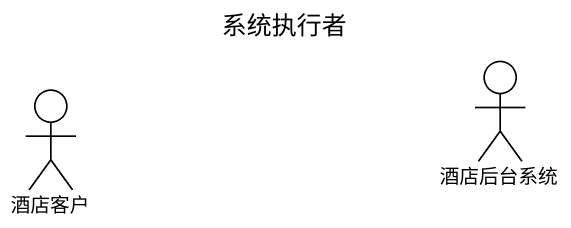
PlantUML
@startuml
title 系统执行者
actor 酒店客户
actor 酒店后台系统
@enduml
